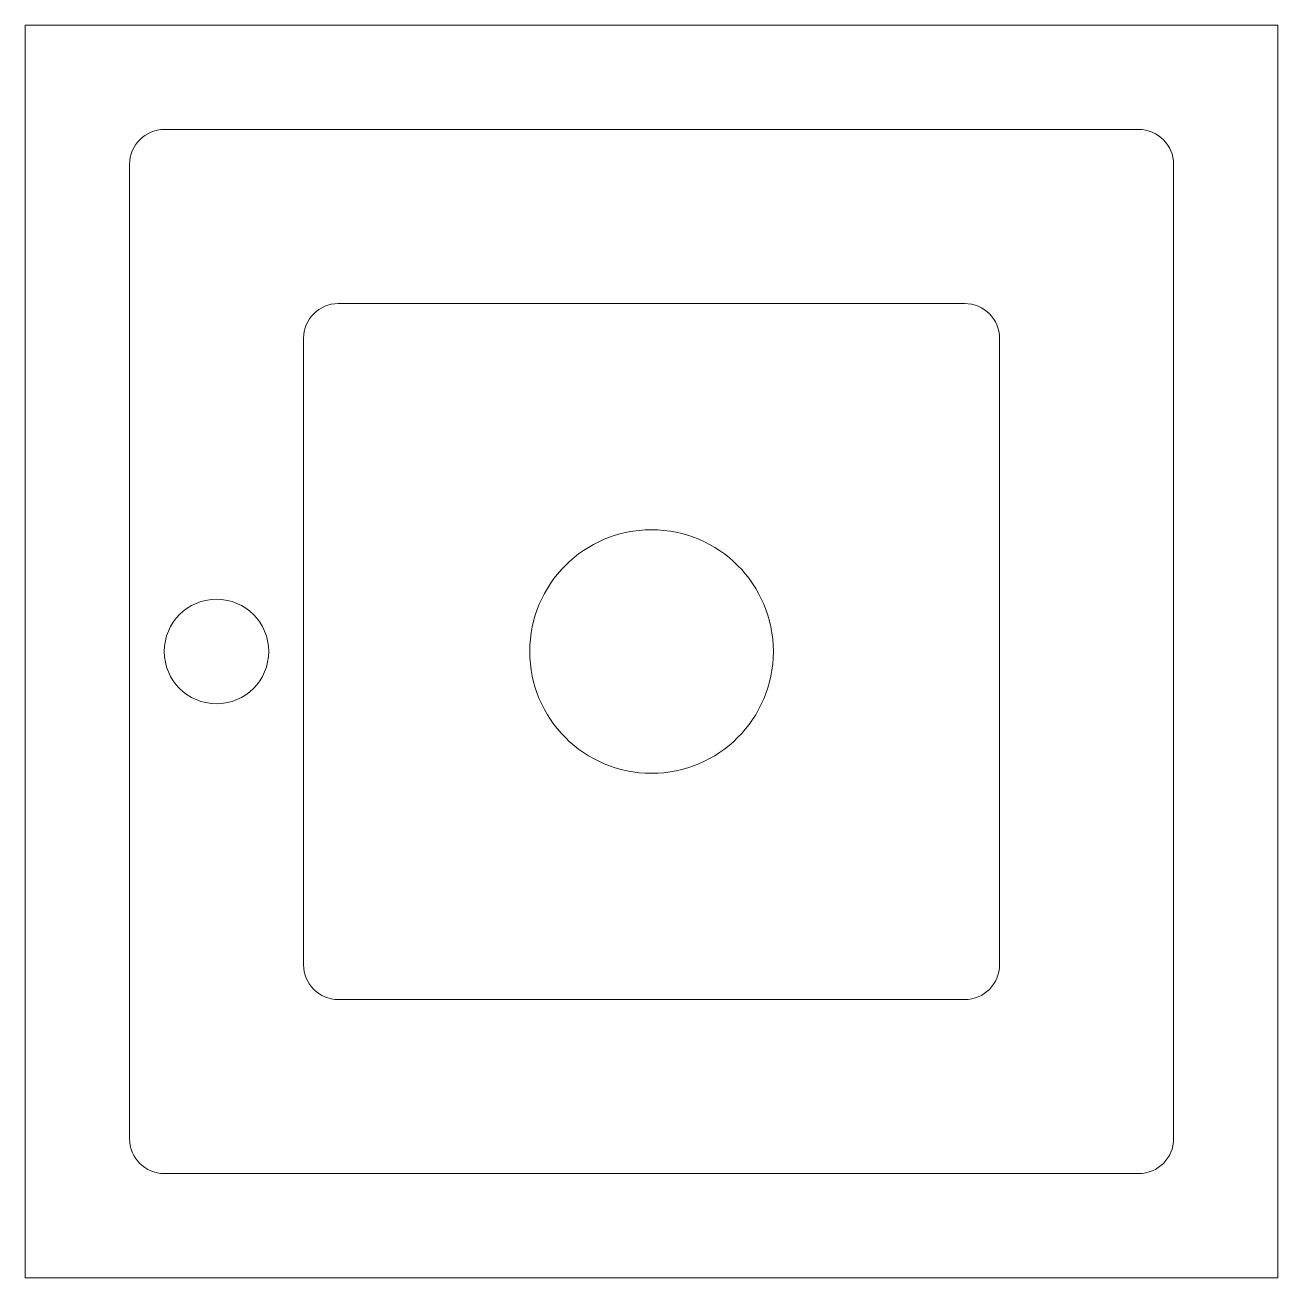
# Model space of a CAD drawing. Header units: inches. Extents: x 163.5 to 181.5, y 505.8 to 523.8.
import ezdxf

# ---------------------------------------------------------------- set-up
doc = ezdxf.new("R2010")
doc.units = ezdxf.units.IN
doc.header["$MEASUREMENT"] = 0
doc.layers.get('0').update_dxf_attribs({"color": 1, "lineweight": 9})

msp = doc.modelspace()

# ---------------------------------------------------------------- linework, layer by layer
at = {"lineweight": 5}
for p, q in [((163.505, 523.819), (163.505, 505.819)), ((181.505, 523.819), (163.505, 523.819)), ((181.505, 505.819), (181.505, 523.819)), ((179.505, 522.319), (165.505, 522.319)), ((165.005, 521.819), (165.005, 507.819)), ((180.005, 507.819), (180.005, 521.819)), ((177.005, 519.819), (168.005, 519.819)), ((167.505, 519.319), (167.505, 510.319)), ((177.505, 510.319), (177.505, 519.319)), ((168.005, 509.819), (177.005, 509.819)), ((165.505, 507.319), (179.505, 507.319)), ((163.505, 505.819), (181.505, 505.819))]:
    msp.add_line(p, q, dxfattribs=at)
for centre, radius in [((172.505, 514.819), 1.75), ((166.255, 514.819), 0.75)]:
    msp.add_circle(centre, radius, dxfattribs=at)
for centre, start, end in [((165.505, 521.819), 90, 180), ((179.505, 521.819), 0, 90), ((168.005, 519.319), 90, 180), ((177.005, 519.319), 0, 90), ((168.005, 510.319), 180, 270), ((177.005, 510.319), 270, 0), ((165.505, 507.819), 180, 270), ((179.505, 507.819), 270, 0)]:
    msp.add_arc(centre, 0.5, start, end, dxfattribs=at)

doc.saveas('drawing.dxf')
